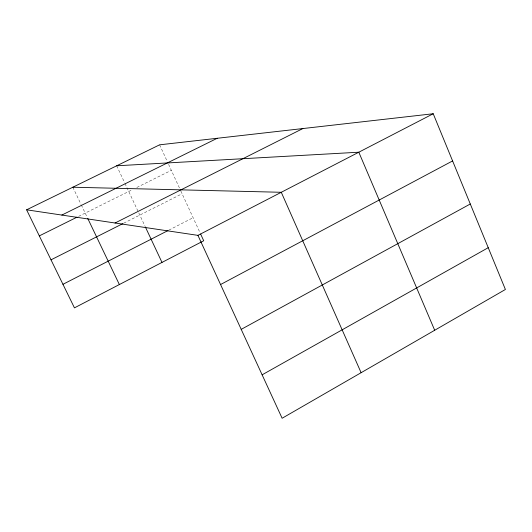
<?xml version="1.0" encoding="UTF-8"?>
<svg xmlns="http://www.w3.org/2000/svg" width="532" height="532" viewBox="0 0 532 532"><rect width="100%" height="100%" fill="white"/><g stroke="black" fill="none" stroke-linecap="round" stroke-linejoin="round"><path stroke-width="0.4" stroke-dasharray="2.66 2" d="M168.797 230.157L193.116 217.708M123.683 223.207L182.11 193.761M78.537 216.411L132.408 189.658M136.817 187.47L171.331 170.326M72.831 187.224L80.957 204.228M81.31 204.966L87.328 217.561M116.694 165.791L124.608 182.675M124.954 183.407L145.283 226.778M159.607 144.824L167.194 161.322M168.578 164.328L180.421 190.097M180.76 190.828L199.959 232.584"/><path stroke-width="0.8" d="M262.13 374.821L488.236 247.693M241.202 329.368L470.288 203.989M220.567 284.534L452.599 160.93M197.931 235.363L433.221 113.748L505.4 289.481L282.12 418.252L197.931 235.363L26.6 209.814L74.447 307.862L203.716 240.763L200.644 234.073M62.949 284.307L168.059 230.529M51.012 259.835L122.945 223.58M115.052 223.001L302.868 128.558M39.321 235.882L77.06 217.142M61.838 215.068L217.202 138.287M26.6 209.814L159.607 144.824L433.221 113.748M116.694 165.791L358.807 152.212L434.691 330.259M72.831 187.224L281.275 192.285L361.115 372.693M87.687 218.3L119.361 284.553M145.628 227.51L161.994 262.422"/></g></svg>
